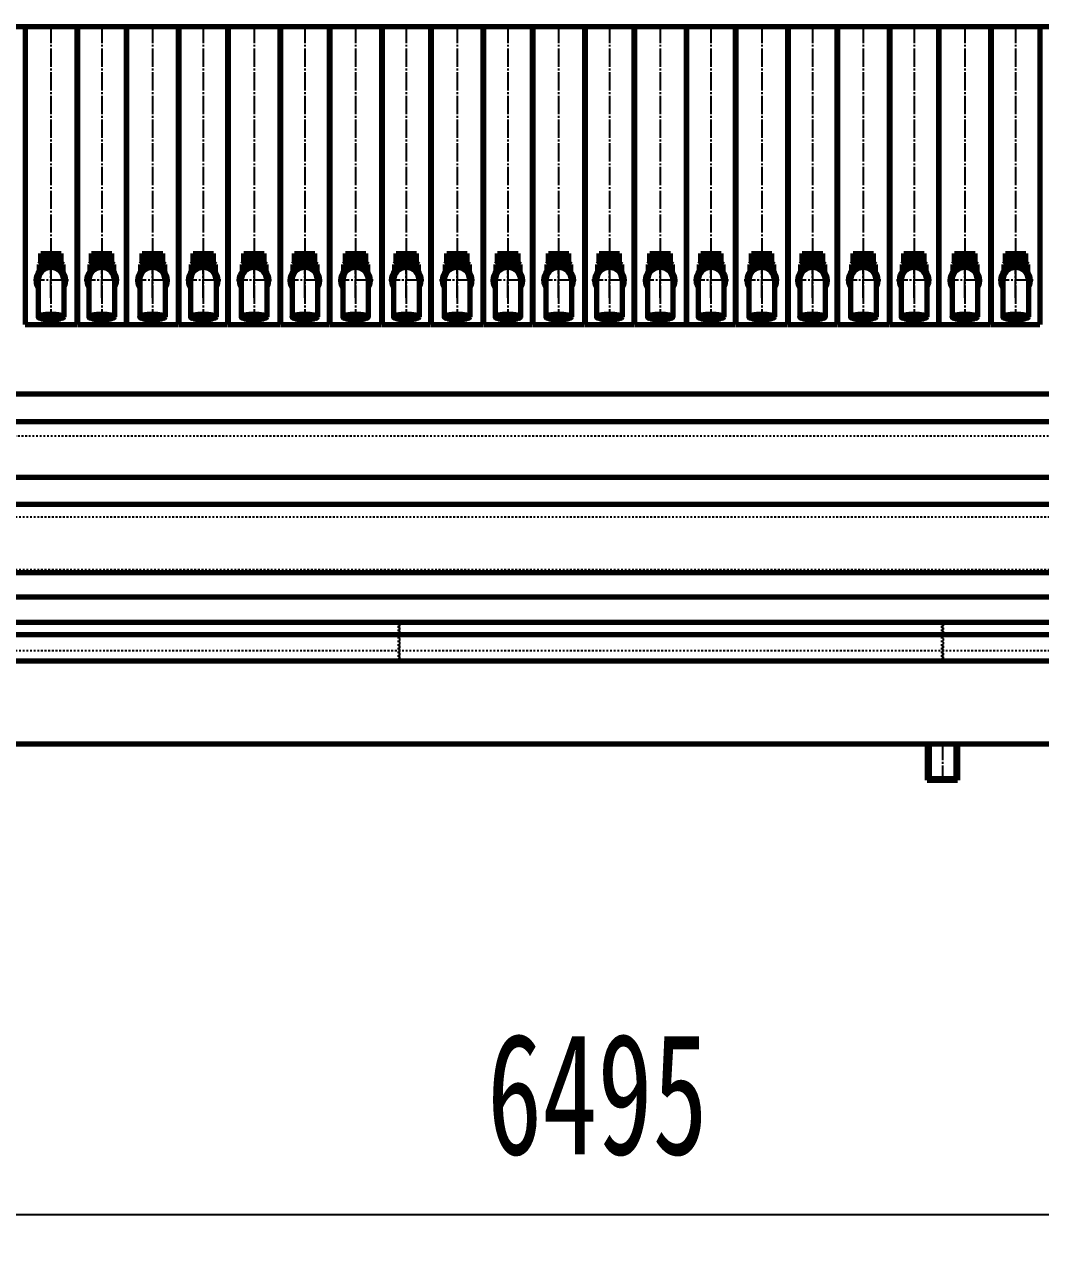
# Model space of a CAD drawing. Header units: millimetres. Extents: x -11880 to 11880, y -8400 to 8400.
# Drawn here: x -5077 to -3407, y 2986 to 5024 of the extents above; entities that cross this region are included whole.
import ezdxf

# ---------------------------------------------------------------- set-up
doc = ezdxf.new("R2010")
doc.units = ezdxf.units.MM
doc.linetypes.add('EB_DASH', pattern=[6, 3, -3])
doc.linetypes.add('EB_DASHDOT', pattern=[39, 30, -3, 3, -3])
for name, color, linetype, lineweight in [('CAXA0', 7, 'Continuous', 70), ('CAXA1', 1, 'EB_DASHDOT', 25), ('CAXA2', 6, 'EB_DASH', 25), ('CAXA4', 3, 'Continuous', 25)]:
    doc.layers.add(name, color=color, linetype=linetype, lineweight=lineweight)
doc.styles.add('标准', font='', dxfattribs={"width": 0.667})
doc.styles.get('标准').set_extended_font_data('SimSun')
doc.dimstyles.new('标准', dxfattribs={"dimscale": 40, "dimtxt": 5, "dimasz": 3, "dimexe": 2, "dimexo": 0, "dimtad": 1, "dimdec": 1, "dimzin": 12, "dimdsep": 46, "dimtxsty": '标准', "dimcen": 0, "dimdle": 4, "dimaunit": 1, "dimazin": 2, "dimtfac": 1, "dimtdec": 3, "dimtmove": 0, "dimatfit": 3, "dimfxl": 0, "dimtolj": 1, "dimtzin": 0, "dimarcsym": 0})

# ---------------------------------------------------------------- blocks, each defined once
blk = doc.blocks.new('CAXBLOCK117', base_point=(-5033.8, 4603.6))
at = {"layer": 'CAXA0', "linetype": 'Continuous', "lineweight": 70}
for p, q in [((-5050.6, 4647.8), (-5017, 4647.8)), ((-5050.6, 4632.2), (-5050.6, 4647.8)), ((-5044.3, 4647.8), (-5044.3, 4639.2)), ((-5023.3, 4647.8), (-5023.3, 4639.2)), ((-5017, 4632.2), (-5017, 4647.8)), ((-5050.6, 4632.2), (-5053.4, 4629.4)), ((-5053.4, 4629.4), (-5053.4, 4618.3)), ((-5014.2, 4629.4), (-5053.4, 4629.4)), ((-5050.6, 4639.2), (-5017, 4639.2)), ((-5050.6, 4632.2), (-5017, 4632.2)), ((-5017, 4632.2), (-5014.2, 4629.4)), ((-5014.2, 4629.4), (-5014.2, 4618.3)), ((-5054.8, 4603.6), (-5054.8, 4543.3)), ((-5012.8, 4603.6), (-5012.8, 4543.3))]:
    blk.add_line(p, q, dxfattribs=at)
for radius, start, end in [(24.5, 328.9973, 211.0027), (21, 0, 180)]:
    blk.add_arc((-5033.8, 4603.6), radius, start, end, dxfattribs=at)
for major_axis in [(21, 0), (15.4, 0)]:
    blk.add_ellipse((-5033.8, 4543.3), major_axis=major_axis, ratio=0.233333, dxfattribs=at)
at = {"layer": 'CAXA1', "linetype": 'EB_DASHDOT', "lineweight": 25}
for p, q in [((-5033.8, 4574.9), (-5033.8, 4632.3)), ((-5005.1, 4603.6), (-5062.5, 4603.6))]:
    blk.add_line(p, q, dxfattribs=at)
blk = doc.blocks.new('CAXBLOCK119', base_point=(-4950.3, 4603.6))
at = {"layer": 'CAXA0', "linetype": 'Continuous', "lineweight": 70}
for p, q in [((-4967.1, 4647.8), (-4933.5, 4647.8)), ((-4967.1, 4632.2), (-4967.1, 4647.8)), ((-4960.8, 4647.8), (-4960.8, 4639.2)), ((-4939.8, 4647.8), (-4939.8, 4639.2)), ((-4933.5, 4632.2), (-4933.5, 4647.8)), ((-4967.1, 4632.2), (-4969.9, 4629.4)), ((-4969.9, 4629.4), (-4969.9, 4618.3)), ((-4930.7, 4629.4), (-4969.9, 4629.4)), ((-4967.1, 4639.2), (-4933.5, 4639.2)), ((-4967.1, 4632.2), (-4933.5, 4632.2)), ((-4933.5, 4632.2), (-4930.7, 4629.4)), ((-4930.7, 4629.4), (-4930.7, 4618.3)), ((-4971.3, 4603.6), (-4971.3, 4543.3)), ((-4929.3, 4603.6), (-4929.3, 4543.3))]:
    blk.add_line(p, q, dxfattribs=at)
for radius, start, end in [(24.5, 328.9973, 211.0027), (21, 0, 180)]:
    blk.add_arc((-4950.3, 4603.6), radius, start, end, dxfattribs=at)
for major_axis in [(21, 0), (15.4, 0)]:
    blk.add_ellipse((-4950.3, 4543.3), major_axis=major_axis, ratio=0.233333, dxfattribs=at)
at = {"layer": 'CAXA1', "linetype": 'EB_DASHDOT', "lineweight": 25}
for p, q in [((-4950.3, 4574.9), (-4950.3, 4632.3)), ((-4921.6, 4603.6), (-4979, 4603.6))]:
    blk.add_line(p, q, dxfattribs=at)
blk = doc.blocks.new('CAXBLOCK121', base_point=(-4866.8, 4603.6))
at = {"layer": 'CAXA0', "linetype": 'Continuous', "lineweight": 70}
for p, q in [((-4883.6, 4647.8), (-4850, 4647.8)), ((-4883.6, 4632.2), (-4883.6, 4647.8)), ((-4877.3, 4647.8), (-4877.3, 4639.2)), ((-4856.3, 4647.8), (-4856.3, 4639.2)), ((-4850, 4632.2), (-4850, 4647.8)), ((-4883.6, 4632.2), (-4886.4, 4629.4)), ((-4886.4, 4629.4), (-4886.4, 4618.3)), ((-4847.2, 4629.4), (-4886.4, 4629.4)), ((-4883.6, 4639.2), (-4850, 4639.2)), ((-4883.6, 4632.2), (-4850, 4632.2)), ((-4850, 4632.2), (-4847.2, 4629.4)), ((-4847.2, 4629.4), (-4847.2, 4618.3)), ((-4887.8, 4603.6), (-4887.8, 4543.3)), ((-4845.8, 4603.6), (-4845.8, 4543.3))]:
    blk.add_line(p, q, dxfattribs=at)
for radius, start, end in [(24.5, 328.9973, 211.0027), (21, 0, 180)]:
    blk.add_arc((-4866.8, 4603.6), radius, start, end, dxfattribs=at)
for major_axis in [(21, 0), (15.4, 0)]:
    blk.add_ellipse((-4866.8, 4543.3), major_axis=major_axis, ratio=0.233333, dxfattribs=at)
at = {"layer": 'CAXA1', "linetype": 'EB_DASHDOT', "lineweight": 25}
for p, q in [((-4866.8, 4574.9), (-4866.8, 4632.3)), ((-4838.1, 4603.6), (-4895.5, 4603.6))]:
    blk.add_line(p, q, dxfattribs=at)
blk = doc.blocks.new('CAXBLOCK123', base_point=(-4783.3, 4603.6))
at = {"layer": 'CAXA0', "linetype": 'Continuous', "lineweight": 70}
for p, q in [((-4800.1, 4647.8), (-4766.5, 4647.8)), ((-4800.1, 4632.2), (-4800.1, 4647.8)), ((-4793.8, 4647.8), (-4793.8, 4639.2)), ((-4772.8, 4647.8), (-4772.8, 4639.2)), ((-4766.5, 4632.2), (-4766.5, 4647.8)), ((-4800.1, 4632.2), (-4802.9, 4629.4)), ((-4802.9, 4629.4), (-4802.9, 4618.3)), ((-4763.7, 4629.4), (-4802.9, 4629.4)), ((-4800.1, 4639.2), (-4766.5, 4639.2)), ((-4800.1, 4632.2), (-4766.5, 4632.2)), ((-4766.5, 4632.2), (-4763.7, 4629.4)), ((-4763.7, 4629.4), (-4763.7, 4618.3)), ((-4804.3, 4603.6), (-4804.3, 4543.3)), ((-4762.3, 4603.6), (-4762.3, 4543.3))]:
    blk.add_line(p, q, dxfattribs=at)
for radius, start, end in [(24.5, 328.9973, 211.0027), (21, 0, 180)]:
    blk.add_arc((-4783.3, 4603.6), radius, start, end, dxfattribs=at)
for major_axis in [(21, 0), (15.4, 0)]:
    blk.add_ellipse((-4783.3, 4543.3), major_axis=major_axis, ratio=0.233333, dxfattribs=at)
at = {"layer": 'CAXA1', "linetype": 'EB_DASHDOT', "lineweight": 25}
for p, q in [((-4783.3, 4574.9), (-4783.3, 4632.3)), ((-4754.6, 4603.6), (-4812, 4603.6))]:
    blk.add_line(p, q, dxfattribs=at)
blk = doc.blocks.new('CAXBLOCK125', base_point=(-4699.8, 4603.6))
at = {"layer": 'CAXA0', "linetype": 'Continuous', "lineweight": 70}
for p, q in [((-4716.6, 4647.8), (-4683, 4647.8)), ((-4716.6, 4632.2), (-4716.6, 4647.8)), ((-4710.3, 4647.8), (-4710.3, 4639.2)), ((-4689.3, 4647.8), (-4689.3, 4639.2)), ((-4683, 4632.2), (-4683, 4647.8)), ((-4716.6, 4632.2), (-4719.4, 4629.4)), ((-4719.4, 4629.4), (-4719.4, 4618.3)), ((-4680.2, 4629.4), (-4719.4, 4629.4)), ((-4716.6, 4639.2), (-4683, 4639.2)), ((-4716.6, 4632.2), (-4683, 4632.2)), ((-4683, 4632.2), (-4680.2, 4629.4)), ((-4680.2, 4629.4), (-4680.2, 4618.3)), ((-4720.8, 4603.6), (-4720.8, 4543.3)), ((-4678.8, 4603.6), (-4678.8, 4543.3))]:
    blk.add_line(p, q, dxfattribs=at)
for radius, start, end in [(24.5, 328.9973, 211.0027), (21, 0, 180)]:
    blk.add_arc((-4699.8, 4603.6), radius, start, end, dxfattribs=at)
for major_axis in [(21, 0), (15.4, 0)]:
    blk.add_ellipse((-4699.8, 4543.3), major_axis=major_axis, ratio=0.233333, dxfattribs=at)
at = {"layer": 'CAXA1', "linetype": 'EB_DASHDOT', "lineweight": 25}
for p, q in [((-4699.8, 4574.9), (-4699.8, 4632.3)), ((-4671.1, 4603.6), (-4728.5, 4603.6))]:
    blk.add_line(p, q, dxfattribs=at)
blk = doc.blocks.new('CAXBLOCK127', base_point=(-4616.3, 4603.6))
at = {"layer": 'CAXA0', "linetype": 'Continuous', "lineweight": 70}
for p, q in [((-4633.1, 4647.8), (-4599.5, 4647.8)), ((-4633.1, 4632.2), (-4633.1, 4647.8)), ((-4626.8, 4647.8), (-4626.8, 4639.2)), ((-4605.8, 4647.8), (-4605.8, 4639.2)), ((-4599.5, 4632.2), (-4599.5, 4647.8)), ((-4633.1, 4632.2), (-4635.9, 4629.4)), ((-4635.9, 4629.4), (-4635.9, 4618.3)), ((-4596.7, 4629.4), (-4635.9, 4629.4)), ((-4633.1, 4639.2), (-4599.5, 4639.2)), ((-4633.1, 4632.2), (-4599.5, 4632.2)), ((-4599.5, 4632.2), (-4596.7, 4629.4)), ((-4596.7, 4629.4), (-4596.7, 4618.3)), ((-4637.3, 4603.6), (-4637.3, 4543.3)), ((-4595.3, 4603.6), (-4595.3, 4543.3))]:
    blk.add_line(p, q, dxfattribs=at)
for radius, start, end in [(24.5, 328.9973, 211.0027), (21, 0, 180)]:
    blk.add_arc((-4616.3, 4603.6), radius, start, end, dxfattribs=at)
for major_axis in [(21, 0), (15.4, 0)]:
    blk.add_ellipse((-4616.3, 4543.3), major_axis=major_axis, ratio=0.233333, dxfattribs=at)
at = {"layer": 'CAXA1', "linetype": 'EB_DASHDOT', "lineweight": 25}
for p, q in [((-4616.3, 4574.9), (-4616.3, 4632.3)), ((-4587.6, 4603.6), (-4645, 4603.6))]:
    blk.add_line(p, q, dxfattribs=at)
blk = doc.blocks.new('CAXBLOCK129', base_point=(-4532.8, 4603.6))
at = {"layer": 'CAXA0', "linetype": 'Continuous', "lineweight": 70}
for p, q in [((-4549.6, 4647.8), (-4516, 4647.8)), ((-4549.6, 4632.2), (-4549.6, 4647.8)), ((-4543.3, 4647.8), (-4543.3, 4639.2)), ((-4522.3, 4647.8), (-4522.3, 4639.2)), ((-4516, 4632.2), (-4516, 4647.8)), ((-4549.6, 4632.2), (-4552.4, 4629.4)), ((-4552.4, 4629.4), (-4552.4, 4618.3)), ((-4513.2, 4629.4), (-4552.4, 4629.4)), ((-4549.6, 4639.2), (-4516, 4639.2)), ((-4549.6, 4632.2), (-4516, 4632.2)), ((-4516, 4632.2), (-4513.2, 4629.4)), ((-4513.2, 4629.4), (-4513.2, 4618.3)), ((-4553.8, 4603.6), (-4553.8, 4543.3)), ((-4511.8, 4603.6), (-4511.8, 4543.3))]:
    blk.add_line(p, q, dxfattribs=at)
for radius, start, end in [(24.5, 328.9973, 211.0027), (21, 0, 180)]:
    blk.add_arc((-4532.8, 4603.6), radius, start, end, dxfattribs=at)
for major_axis in [(21, 0), (15.4, 0)]:
    blk.add_ellipse((-4532.8, 4543.3), major_axis=major_axis, ratio=0.233333, dxfattribs=at)
at = {"layer": 'CAXA1', "linetype": 'EB_DASHDOT', "lineweight": 25}
for p, q in [((-4532.8, 4574.9), (-4532.8, 4632.3)), ((-4504.1, 4603.6), (-4561.5, 4603.6))]:
    blk.add_line(p, q, dxfattribs=at)
blk = doc.blocks.new('CAXBLOCK131', base_point=(-4449.3, 4603.6))
at = {"layer": 'CAXA0', "linetype": 'Continuous', "lineweight": 70}
for p, q in [((-4466.1, 4647.8), (-4432.5, 4647.8)), ((-4466.1, 4632.2), (-4466.1, 4647.8)), ((-4459.8, 4647.8), (-4459.8, 4639.2)), ((-4438.8, 4647.8), (-4438.8, 4639.2)), ((-4432.5, 4632.2), (-4432.5, 4647.8)), ((-4466.1, 4632.2), (-4468.9, 4629.4)), ((-4468.9, 4629.4), (-4468.9, 4618.3)), ((-4429.7, 4629.4), (-4468.9, 4629.4)), ((-4466.1, 4639.2), (-4432.5, 4639.2)), ((-4466.1, 4632.2), (-4432.5, 4632.2)), ((-4432.5, 4632.2), (-4429.7, 4629.4)), ((-4429.7, 4629.4), (-4429.7, 4618.3)), ((-4470.3, 4603.6), (-4470.3, 4543.3)), ((-4428.3, 4603.6), (-4428.3, 4543.3))]:
    blk.add_line(p, q, dxfattribs=at)
for radius, start, end in [(24.5, 328.9973, 211.0027), (21, 0, 180)]:
    blk.add_arc((-4449.3, 4603.6), radius, start, end, dxfattribs=at)
for major_axis in [(21, 0), (15.4, 0)]:
    blk.add_ellipse((-4449.3, 4543.3), major_axis=major_axis, ratio=0.233333, dxfattribs=at)
at = {"layer": 'CAXA1', "linetype": 'EB_DASHDOT', "lineweight": 25}
for p, q in [((-4449.3, 4574.9), (-4449.3, 4632.3)), ((-4420.6, 4603.6), (-4478, 4603.6))]:
    blk.add_line(p, q, dxfattribs=at)
blk = doc.blocks.new('CAXBLOCK133', base_point=(-4365.8, 4603.6))
at = {"layer": 'CAXA0', "linetype": 'Continuous', "lineweight": 70}
for p, q in [((-4382.6, 4647.8), (-4349, 4647.8)), ((-4382.6, 4632.2), (-4382.6, 4647.8)), ((-4376.3, 4647.8), (-4376.3, 4639.2)), ((-4355.3, 4647.8), (-4355.3, 4639.2)), ((-4349, 4632.2), (-4349, 4647.8)), ((-4382.6, 4632.2), (-4385.4, 4629.4)), ((-4385.4, 4629.4), (-4385.4, 4618.3)), ((-4346.2, 4629.4), (-4385.4, 4629.4)), ((-4382.6, 4639.2), (-4349, 4639.2)), ((-4382.6, 4632.2), (-4349, 4632.2)), ((-4349, 4632.2), (-4346.2, 4629.4)), ((-4346.2, 4629.4), (-4346.2, 4618.3)), ((-4386.8, 4603.6), (-4386.8, 4543.3)), ((-4344.8, 4603.6), (-4344.8, 4543.3))]:
    blk.add_line(p, q, dxfattribs=at)
for radius, start, end in [(24.5, 328.9973, 211.0027), (21, 0, 180)]:
    blk.add_arc((-4365.8, 4603.6), radius, start, end, dxfattribs=at)
for major_axis in [(21, 0), (15.4, 0)]:
    blk.add_ellipse((-4365.8, 4543.3), major_axis=major_axis, ratio=0.233333, dxfattribs=at)
at = {"layer": 'CAXA1', "linetype": 'EB_DASHDOT', "lineweight": 25}
for p, q in [((-4365.8, 4574.9), (-4365.8, 4632.3)), ((-4337.1, 4603.6), (-4394.5, 4603.6))]:
    blk.add_line(p, q, dxfattribs=at)
blk = doc.blocks.new('CAXBLOCK135', base_point=(-4282.3, 4603.6))
at = {"layer": 'CAXA0', "linetype": 'Continuous', "lineweight": 70}
for p, q in [((-4299.1, 4647.8), (-4265.5, 4647.8)), ((-4299.1, 4632.2), (-4299.1, 4647.8)), ((-4292.8, 4647.8), (-4292.8, 4639.2)), ((-4271.8, 4647.8), (-4271.8, 4639.2)), ((-4265.5, 4632.2), (-4265.5, 4647.8)), ((-4299.1, 4632.2), (-4301.9, 4629.4)), ((-4301.9, 4629.4), (-4301.9, 4618.3)), ((-4262.7, 4629.4), (-4301.9, 4629.4)), ((-4299.1, 4639.2), (-4265.5, 4639.2)), ((-4299.1, 4632.2), (-4265.5, 4632.2)), ((-4265.5, 4632.2), (-4262.7, 4629.4)), ((-4262.7, 4629.4), (-4262.7, 4618.3)), ((-4303.3, 4603.6), (-4303.3, 4543.3)), ((-4261.3, 4603.6), (-4261.3, 4543.3))]:
    blk.add_line(p, q, dxfattribs=at)
for radius, start, end in [(24.5, 328.9973, 211.0027), (21, 0, 180)]:
    blk.add_arc((-4282.3, 4603.6), radius, start, end, dxfattribs=at)
for major_axis in [(21, 0), (15.4, 0)]:
    blk.add_ellipse((-4282.3, 4543.3), major_axis=major_axis, ratio=0.233333, dxfattribs=at)
at = {"layer": 'CAXA1', "linetype": 'EB_DASHDOT', "lineweight": 25}
for p, q in [((-4282.3, 4574.9), (-4282.3, 4632.3)), ((-4253.6, 4603.6), (-4311, 4603.6))]:
    blk.add_line(p, q, dxfattribs=at)
blk = doc.blocks.new('CAXBLOCK137', base_point=(-4198.8, 4603.6))
at = {"layer": 'CAXA0', "linetype": 'Continuous', "lineweight": 70}
for p, q in [((-4215.6, 4647.8), (-4182, 4647.8)), ((-4215.6, 4632.2), (-4215.6, 4647.8)), ((-4209.3, 4647.8), (-4209.3, 4639.2)), ((-4188.3, 4647.8), (-4188.3, 4639.2)), ((-4182, 4632.2), (-4182, 4647.8)), ((-4215.6, 4632.2), (-4218.4, 4629.4)), ((-4218.4, 4629.4), (-4218.4, 4618.3)), ((-4179.2, 4629.4), (-4218.4, 4629.4)), ((-4215.6, 4639.2), (-4182, 4639.2)), ((-4215.6, 4632.2), (-4182, 4632.2)), ((-4182, 4632.2), (-4179.2, 4629.4)), ((-4179.2, 4629.4), (-4179.2, 4618.3)), ((-4219.8, 4603.6), (-4219.8, 4543.3)), ((-4177.8, 4603.6), (-4177.8, 4543.3))]:
    blk.add_line(p, q, dxfattribs=at)
for radius, start, end in [(24.5, 328.9973, 211.0027), (21, 0, 180)]:
    blk.add_arc((-4198.8, 4603.6), radius, start, end, dxfattribs=at)
for major_axis in [(21, 0), (15.4, 0)]:
    blk.add_ellipse((-4198.8, 4543.3), major_axis=major_axis, ratio=0.233333, dxfattribs=at)
at = {"layer": 'CAXA1', "linetype": 'EB_DASHDOT', "lineweight": 25}
for p, q in [((-4198.8, 4574.9), (-4198.8, 4632.3)), ((-4170.1, 4603.6), (-4227.5, 4603.6))]:
    blk.add_line(p, q, dxfattribs=at)
blk = doc.blocks.new('CAXBLOCK139', base_point=(-4115.3, 4603.6))
at = {"layer": 'CAXA0', "linetype": 'Continuous', "lineweight": 70}
for p, q in [((-4132.1, 4647.8), (-4098.5, 4647.8)), ((-4132.1, 4632.2), (-4132.1, 4647.8)), ((-4125.8, 4647.8), (-4125.8, 4639.2)), ((-4104.8, 4647.8), (-4104.8, 4639.2)), ((-4098.5, 4632.2), (-4098.5, 4647.8)), ((-4132.1, 4632.2), (-4134.9, 4629.4)), ((-4134.9, 4629.4), (-4134.9, 4618.3)), ((-4095.7, 4629.4), (-4134.9, 4629.4)), ((-4132.1, 4639.2), (-4098.5, 4639.2)), ((-4132.1, 4632.2), (-4098.5, 4632.2)), ((-4098.5, 4632.2), (-4095.7, 4629.4)), ((-4095.7, 4629.4), (-4095.7, 4618.3)), ((-4136.3, 4603.6), (-4136.3, 4543.3)), ((-4094.3, 4603.6), (-4094.3, 4543.3))]:
    blk.add_line(p, q, dxfattribs=at)
for radius, start, end in [(24.5, 328.9973, 211.0027), (21, 0, 180)]:
    blk.add_arc((-4115.3, 4603.6), radius, start, end, dxfattribs=at)
for major_axis in [(21, 0), (15.4, 0)]:
    blk.add_ellipse((-4115.3, 4543.3), major_axis=major_axis, ratio=0.233333, dxfattribs=at)
at = {"layer": 'CAXA1', "linetype": 'EB_DASHDOT', "lineweight": 25}
for p, q in [((-4115.3, 4574.9), (-4115.3, 4632.3)), ((-4086.6, 4603.6), (-4144, 4603.6))]:
    blk.add_line(p, q, dxfattribs=at)
blk = doc.blocks.new('CAXBLOCK141', base_point=(-4031.8, 4603.6))
at = {"layer": 'CAXA0', "linetype": 'Continuous', "lineweight": 70}
for p, q in [((-4048.6, 4647.8), (-4015, 4647.8)), ((-4048.6, 4632.2), (-4048.6, 4647.8)), ((-4042.3, 4647.8), (-4042.3, 4639.2)), ((-4021.3, 4647.8), (-4021.3, 4639.2)), ((-4015, 4632.2), (-4015, 4647.8)), ((-4048.6, 4632.2), (-4051.4, 4629.4)), ((-4051.4, 4629.4), (-4051.4, 4618.3)), ((-4012.2, 4629.4), (-4051.4, 4629.4)), ((-4048.6, 4639.2), (-4015, 4639.2)), ((-4048.6, 4632.2), (-4015, 4632.2)), ((-4015, 4632.2), (-4012.2, 4629.4)), ((-4012.2, 4629.4), (-4012.2, 4618.3)), ((-4052.8, 4603.6), (-4052.8, 4543.3)), ((-4010.8, 4603.6), (-4010.8, 4543.3))]:
    blk.add_line(p, q, dxfattribs=at)
for radius, start, end in [(24.5, 328.9973, 211.0027), (21, 0, 180)]:
    blk.add_arc((-4031.8, 4603.6), radius, start, end, dxfattribs=at)
for major_axis in [(21, 0), (15.4, 0)]:
    blk.add_ellipse((-4031.8, 4543.3), major_axis=major_axis, ratio=0.233333, dxfattribs=at)
at = {"layer": 'CAXA1', "linetype": 'EB_DASHDOT', "lineweight": 25}
for p, q in [((-4031.8, 4574.9), (-4031.8, 4632.3)), ((-4003.1, 4603.6), (-4060.5, 4603.6))]:
    blk.add_line(p, q, dxfattribs=at)
blk = doc.blocks.new('CAXBLOCK143', base_point=(-3948.3, 4603.6))
at = {"layer": 'CAXA0', "linetype": 'Continuous', "lineweight": 70}
for p, q in [((-3965.1, 4647.8), (-3931.5, 4647.8)), ((-3965.1, 4632.2), (-3965.1, 4647.8)), ((-3958.8, 4647.8), (-3958.8, 4639.2)), ((-3937.8, 4647.8), (-3937.8, 4639.2)), ((-3931.5, 4632.2), (-3931.5, 4647.8)), ((-3965.1, 4632.2), (-3967.9, 4629.4)), ((-3967.9, 4629.4), (-3967.9, 4618.3)), ((-3928.7, 4629.4), (-3967.9, 4629.4)), ((-3965.1, 4639.2), (-3931.5, 4639.2)), ((-3965.1, 4632.2), (-3931.5, 4632.2)), ((-3931.5, 4632.2), (-3928.7, 4629.4)), ((-3928.7, 4629.4), (-3928.7, 4618.3)), ((-3969.3, 4603.6), (-3969.3, 4543.3)), ((-3927.3, 4603.6), (-3927.3, 4543.3))]:
    blk.add_line(p, q, dxfattribs=at)
for radius, start, end in [(24.5, 328.9973, 211.0027), (21, 0, 180)]:
    blk.add_arc((-3948.3, 4603.6), radius, start, end, dxfattribs=at)
for major_axis in [(21, 0), (15.4, 0)]:
    blk.add_ellipse((-3948.3, 4543.3), major_axis=major_axis, ratio=0.233333, dxfattribs=at)
at = {"layer": 'CAXA1', "linetype": 'EB_DASHDOT', "lineweight": 25}
for p, q in [((-3948.3, 4574.9), (-3948.3, 4632.3)), ((-3919.6, 4603.6), (-3977, 4603.6))]:
    blk.add_line(p, q, dxfattribs=at)
blk = doc.blocks.new('CAXBLOCK145', base_point=(-3864.8, 4603.6))
at = {"layer": 'CAXA0', "linetype": 'Continuous', "lineweight": 70}
for p, q in [((-3881.6, 4647.8), (-3848, 4647.8)), ((-3881.6, 4632.2), (-3881.6, 4647.8)), ((-3875.3, 4647.8), (-3875.3, 4639.2)), ((-3854.3, 4647.8), (-3854.3, 4639.2)), ((-3848, 4632.2), (-3848, 4647.8)), ((-3881.6, 4632.2), (-3884.4, 4629.4)), ((-3884.4, 4629.4), (-3884.4, 4618.3)), ((-3845.2, 4629.4), (-3884.4, 4629.4)), ((-3881.6, 4639.2), (-3848, 4639.2)), ((-3881.6, 4632.2), (-3848, 4632.2)), ((-3848, 4632.2), (-3845.2, 4629.4)), ((-3845.2, 4629.4), (-3845.2, 4618.3)), ((-3885.8, 4603.6), (-3885.8, 4543.3)), ((-3843.8, 4603.6), (-3843.8, 4543.3))]:
    blk.add_line(p, q, dxfattribs=at)
for radius, start, end in [(24.5, 328.9973, 211.0027), (21, 0, 180)]:
    blk.add_arc((-3864.8, 4603.6), radius, start, end, dxfattribs=at)
for major_axis in [(21, 0), (15.4, 0)]:
    blk.add_ellipse((-3864.8, 4543.3), major_axis=major_axis, ratio=0.233333, dxfattribs=at)
at = {"layer": 'CAXA1', "linetype": 'EB_DASHDOT', "lineweight": 25}
for p, q in [((-3864.8, 4574.9), (-3864.8, 4632.3)), ((-3836.1, 4603.6), (-3893.5, 4603.6))]:
    blk.add_line(p, q, dxfattribs=at)
blk = doc.blocks.new('CAXBLOCK147', base_point=(-3781.3, 4603.6))
at = {"layer": 'CAXA0', "linetype": 'Continuous', "lineweight": 70}
for p, q in [((-3798.1, 4647.8), (-3764.5, 4647.8)), ((-3798.1, 4632.2), (-3798.1, 4647.8)), ((-3791.8, 4647.8), (-3791.8, 4639.2)), ((-3770.8, 4647.8), (-3770.8, 4639.2)), ((-3764.5, 4632.2), (-3764.5, 4647.8)), ((-3798.1, 4632.2), (-3800.9, 4629.4)), ((-3800.9, 4629.4), (-3800.9, 4618.3)), ((-3761.7, 4629.4), (-3800.9, 4629.4)), ((-3798.1, 4639.2), (-3764.5, 4639.2)), ((-3798.1, 4632.2), (-3764.5, 4632.2)), ((-3764.5, 4632.2), (-3761.7, 4629.4)), ((-3761.7, 4629.4), (-3761.7, 4618.3)), ((-3802.3, 4603.6), (-3802.3, 4543.3)), ((-3760.3, 4603.6), (-3760.3, 4543.3))]:
    blk.add_line(p, q, dxfattribs=at)
for radius, start, end in [(24.5, 328.9973, 211.0027), (21, 0, 180)]:
    blk.add_arc((-3781.3, 4603.6), radius, start, end, dxfattribs=at)
for major_axis in [(21, 0), (15.4, 0)]:
    blk.add_ellipse((-3781.3, 4543.3), major_axis=major_axis, ratio=0.233333, dxfattribs=at)
at = {"layer": 'CAXA1', "linetype": 'EB_DASHDOT', "lineweight": 25}
for p, q in [((-3781.3, 4574.9), (-3781.3, 4632.3)), ((-3752.6, 4603.6), (-3810, 4603.6))]:
    blk.add_line(p, q, dxfattribs=at)
blk = doc.blocks.new('CAXBLOCK149', base_point=(-3697.8, 4603.6))
at = {"layer": 'CAXA0', "linetype": 'Continuous', "lineweight": 70}
for p, q in [((-3714.6, 4647.8), (-3681, 4647.8)), ((-3714.6, 4632.2), (-3714.6, 4647.8)), ((-3708.3, 4647.8), (-3708.3, 4639.2)), ((-3687.3, 4647.8), (-3687.3, 4639.2)), ((-3681, 4632.2), (-3681, 4647.8)), ((-3714.6, 4632.2), (-3717.4, 4629.4)), ((-3717.4, 4629.4), (-3717.4, 4618.3)), ((-3678.2, 4629.4), (-3717.4, 4629.4)), ((-3714.6, 4639.2), (-3681, 4639.2)), ((-3714.6, 4632.2), (-3681, 4632.2)), ((-3681, 4632.2), (-3678.2, 4629.4)), ((-3678.2, 4629.4), (-3678.2, 4618.3)), ((-3718.8, 4603.6), (-3718.8, 4543.3)), ((-3676.8, 4603.6), (-3676.8, 4543.3))]:
    blk.add_line(p, q, dxfattribs=at)
for radius, start, end in [(24.5, 328.9973, 211.0027), (21, 0, 180)]:
    blk.add_arc((-3697.8, 4603.6), radius, start, end, dxfattribs=at)
for major_axis in [(21, 0), (15.4, 0)]:
    blk.add_ellipse((-3697.8, 4543.3), major_axis=major_axis, ratio=0.233333, dxfattribs=at)
at = {"layer": 'CAXA1', "linetype": 'EB_DASHDOT', "lineweight": 25}
for p, q in [((-3697.8, 4574.9), (-3697.8, 4632.3)), ((-3669.1, 4603.6), (-3726.5, 4603.6))]:
    blk.add_line(p, q, dxfattribs=at)
blk = doc.blocks.new('CAXBLOCK151', base_point=(-3614.3, 4603.6))
at = {"layer": 'CAXA0', "linetype": 'Continuous', "lineweight": 70}
for p, q in [((-3631.1, 4647.8), (-3597.5, 4647.8)), ((-3631.1, 4632.2), (-3631.1, 4647.8)), ((-3624.8, 4647.8), (-3624.8, 4639.2)), ((-3603.8, 4647.8), (-3603.8, 4639.2)), ((-3597.5, 4632.2), (-3597.5, 4647.8)), ((-3631.1, 4632.2), (-3633.9, 4629.4)), ((-3633.9, 4629.4), (-3633.9, 4618.3)), ((-3594.7, 4629.4), (-3633.9, 4629.4)), ((-3631.1, 4639.2), (-3597.5, 4639.2)), ((-3631.1, 4632.2), (-3597.5, 4632.2)), ((-3597.5, 4632.2), (-3594.7, 4629.4)), ((-3594.7, 4629.4), (-3594.7, 4618.3)), ((-3635.3, 4603.6), (-3635.3, 4543.3)), ((-3593.3, 4603.6), (-3593.3, 4543.3))]:
    blk.add_line(p, q, dxfattribs=at)
for radius, start, end in [(24.5, 328.9973, 211.0027), (21, 0, 180)]:
    blk.add_arc((-3614.3, 4603.6), radius, start, end, dxfattribs=at)
for major_axis in [(21, 0), (15.4, 0)]:
    blk.add_ellipse((-3614.3, 4543.3), major_axis=major_axis, ratio=0.233333, dxfattribs=at)
at = {"layer": 'CAXA1', "linetype": 'EB_DASHDOT', "lineweight": 25}
for p, q in [((-3614.3, 4574.9), (-3614.3, 4632.3)), ((-3585.6, 4603.6), (-3643, 4603.6))]:
    blk.add_line(p, q, dxfattribs=at)
blk = doc.blocks.new('CAXBLOCK153', base_point=(-3530.8, 4603.6))
at = {"layer": 'CAXA0', "linetype": 'Continuous', "lineweight": 70}
for p, q in [((-3547.6, 4647.8), (-3514, 4647.8)), ((-3547.6, 4632.2), (-3547.6, 4647.8)), ((-3541.3, 4647.8), (-3541.3, 4639.2)), ((-3520.3, 4647.8), (-3520.3, 4639.2)), ((-3514, 4632.2), (-3514, 4647.8)), ((-3547.6, 4632.2), (-3550.4, 4629.4)), ((-3550.4, 4629.4), (-3550.4, 4618.3)), ((-3511.2, 4629.4), (-3550.4, 4629.4)), ((-3547.6, 4639.2), (-3514, 4639.2)), ((-3547.6, 4632.2), (-3514, 4632.2)), ((-3514, 4632.2), (-3511.2, 4629.4)), ((-3511.2, 4629.4), (-3511.2, 4618.3)), ((-3551.8, 4603.6), (-3551.8, 4543.3)), ((-3509.8, 4603.6), (-3509.8, 4543.3))]:
    blk.add_line(p, q, dxfattribs=at)
for radius, start, end in [(24.5, 328.9973, 211.0027), (21, 0, 180)]:
    blk.add_arc((-3530.8, 4603.6), radius, start, end, dxfattribs=at)
for major_axis in [(21, 0), (15.4, 0)]:
    blk.add_ellipse((-3530.8, 4543.3), major_axis=major_axis, ratio=0.233333, dxfattribs=at)
at = {"layer": 'CAXA1', "linetype": 'EB_DASHDOT', "lineweight": 25}
for p, q in [((-3530.8, 4574.9), (-3530.8, 4632.3)), ((-3502.1, 4603.6), (-3559.5, 4603.6))]:
    blk.add_line(p, q, dxfattribs=at)
blk = doc.blocks.new('CAXBLOCK155', base_point=(-3447.3, 4603.6))
at = {"layer": 'CAXA0', "linetype": 'Continuous', "lineweight": 70}
for p, q in [((-3464.1, 4647.8), (-3430.5, 4647.8)), ((-3464.1, 4632.2), (-3464.1, 4647.8)), ((-3457.8, 4647.8), (-3457.8, 4639.2)), ((-3436.8, 4647.8), (-3436.8, 4639.2)), ((-3430.5, 4632.2), (-3430.5, 4647.8)), ((-3464.1, 4632.2), (-3466.9, 4629.4)), ((-3466.9, 4629.4), (-3466.9, 4618.3)), ((-3427.7, 4629.4), (-3466.9, 4629.4)), ((-3464.1, 4639.2), (-3430.5, 4639.2)), ((-3464.1, 4632.2), (-3430.5, 4632.2)), ((-3430.5, 4632.2), (-3427.7, 4629.4)), ((-3427.7, 4629.4), (-3427.7, 4618.3)), ((-3468.3, 4603.6), (-3468.3, 4543.3)), ((-3426.3, 4603.6), (-3426.3, 4543.3))]:
    blk.add_line(p, q, dxfattribs=at)
for radius, start, end in [(24.5, 328.9973, 211.0027), (21, 0, 180)]:
    blk.add_arc((-3447.3, 4603.6), radius, start, end, dxfattribs=at)
for major_axis in [(21, 0), (15.4, 0)]:
    blk.add_ellipse((-3447.3, 4543.3), major_axis=major_axis, ratio=0.233333, dxfattribs=at)
at = {"layer": 'CAXA1', "linetype": 'EB_DASHDOT', "lineweight": 25}
for p, q in [((-3447.3, 4574.9), (-3447.3, 4632.3)), ((-3418.6, 4603.6), (-3476, 4603.6))]:
    blk.add_line(p, q, dxfattribs=at)
blk = doc.blocks.new('*D213')
at = {"layer": 'CAXA4', "linetype": 'Continuous', "lineweight": 25}
for points in [[(-7351.3, 3066.3), (-7231.3, 3051.3), (-7231.3, 3081.3)], [(-856.3, 3066.3), (-976.3, 3051.3), (-976.3, 3081.3)]]:
    blk.add_hatch(color=0, dxfattribs=at).paths.add_polyline_path(points, flags=0)
at = {"layer": 'CAXA4', "color": 0, "linetype": 'Continuous', "lineweight": 25}
for p, q in [((-7351.3, 4534.1), (-7351.3, 2986.3)), ((-856.3, 3797.1), (-856.3, 2986.3)), ((-7351.3, 3066.3), (-856.3, 3066.3))]:
    blk.add_line(p, q, dxfattribs=at)
at = {"layer": 'CAXA4', "color": 0, "linetype": 'Continuous', "lineweight": 25, "insert": (-4316.6, 3365.3), "char_height": 200, "attachment_point": 1, "style": '标准'}
blk.add_mtext('\\fSimSun|b0|i0|p34;6495', dxfattribs=at)
blk = doc.blocks.new('CAXBLOCK339', base_point=(-7241.3, 3781.1))
at = {"layer": 'CAXA0'}
for p, q in [((-6919.5, 4041.1), (-1476.3, 4041.1)), ((-7248.3, 4021.1), (-1476.3, 4021.1)), ((-6919.5, 3841.1), (-1476.3, 3841.1)), ((-3592.6, 3841.1), (-3592.6, 3781.1)), ((-3589.6, 3841.1), (-3589.6, 3784.1)), ((-3545.6, 3841.1), (-3545.6, 3784.1)), ((-3542.6, 3841.1), (-3542.6, 3781.1)), ((-3592.6, 3781.1), (-3542.6, 3781.1)), ((-3589.6, 3784.1), (-3545.6, 3784.1))]:
    blk.add_line(p, q, dxfattribs=at)
at = {"layer": 'CAXA1', "linetype": 'EB_DASHDOT', "lineweight": 25}
for p, q in [((-4461.3, 4044.1), (-4461.3, 3978.1)), ((-3567.6, 4044.1), (-3567.6, 3978.1)), ((-3567.6, 3844.1), (-3567.6, 3778.1))]:
    blk.add_line(p, q, dxfattribs=at)
at = {"layer": 'CAXA2', "linetype": 'EB_DASH', "lineweight": 25}
for p, q in [((-4462.8, 4041.1), (-4462.8, 3981.1)), ((-4459.8, 3981.1), (-4459.8, 4041.1)), ((-3569.1, 4041.1), (-3569.1, 3981.1)), ((-3566.1, 3981.1), (-3566.1, 4041.1)), ((-4462.8, 3981.1), (-4459.8, 3981.1)), ((-3569.1, 3981.1), (-3566.1, 3981.1))]:
    blk.add_line(p, q, dxfattribs=at)

msp = doc.modelspace()

# ---------------------------------------------------------------- linework, layer by layer
at = {"layer": 'CAXA0', "linetype": 'Continuous', "lineweight": 70}
for p, q in [((-5974.1, 5021.08), (-2234.58, 5021.08)), ((-5076.33, 5021.08), (-5076.33, 4531.08)), ((-5076.33, 5021.08), (-5076.33, 4531.08)), ((-4909.33, 5021.08), (-4909.33, 4531.08)), ((-4909.33, 5021.08), (-4909.33, 4531.08)), ((-4742.33, 5021.08), (-4742.33, 4531.08)), ((-4742.33, 5021.08), (-4742.33, 4531.08)), ((-4575.33, 5021.08), (-4575.33, 4531.08)), ((-4575.33, 5021.08), (-4575.33, 4531.08)), ((-4408.33, 5021.08), (-4408.33, 4531.08)), ((-4408.33, 5021.08), (-4408.33, 4531.08)), ((-4241.33, 5021.08), (-4241.33, 4531.08)), ((-4241.33, 5021.08), (-4241.33, 4531.08)), ((-4074.33, 5021.08), (-4074.33, 4531.08)), ((-4074.33, 5021.08), (-4074.33, 4531.08)), ((-3907.33, 5021.08), (-3907.33, 4531.08)), ((-3907.33, 5021.08), (-3907.33, 4531.08)), ((-3740.33, 5021.08), (-3740.33, 4531.08)), ((-3740.33, 5021.08), (-3740.33, 4531.08)), ((-3573.33, 5021.08), (-3573.33, 4531.08)), ((-3573.33, 5021.08), (-3573.33, 4531.08))]:
    msp.add_line(p, q, dxfattribs=at)
at = {"layer": 'CAXA0'}
for p, q in [((-4991.33, 5021.08), (-4991.33, 4531.08)), ((-4990.33, 5021.08), (-4990.33, 4531.08)), ((-4910.33, 5021.08), (-4910.33, 4531.08)), ((-4824.33, 5021.08), (-4824.33, 4531.08)), ((-4823.33, 5021.08), (-4823.33, 4531.08)), ((-4743.33, 5021.08), (-4743.33, 4531.08)), ((-4657.33, 5021.08), (-4657.33, 4531.08)), ((-4656.33, 5021.08), (-4656.33, 4531.08)), ((-4576.33, 5021.08), (-4576.33, 4531.08)), ((-4490.33, 5021.08), (-4490.33, 4531.08)), ((-4489.33, 5021.08), (-4489.33, 4531.08)), ((-4409.33, 5021.08), (-4409.33, 4531.08)), ((-4323.33, 5021.08), (-4323.33, 4531.08)), ((-4322.33, 5021.08), (-4322.33, 4531.08)), ((-4242.33, 5021.08), (-4242.33, 4531.08)), ((-4156.33, 5021.08), (-4156.33, 4531.08)), ((-4155.33, 5021.08), (-4155.33, 4531.08)), ((-4075.33, 5021.08), (-4075.33, 4531.08)), ((-3989.33, 5021.08), (-3989.33, 4531.08)), ((-3988.33, 5021.08), (-3988.33, 4531.08)), ((-3908.33, 5021.08), (-3908.33, 4531.08)), ((-3822.33, 5021.08), (-3822.33, 4531.08)), ((-3821.33, 5021.08), (-3821.33, 4531.08)), ((-3741.33, 5021.08), (-3741.33, 4531.08)), ((-3655.33, 5021.08), (-3655.33, 4531.08)), ((-3654.33, 5021.08), (-3654.33, 4531.08)), ((-3574.33, 5021.08), (-3574.33, 4531.08)), ((-3488.33, 5021.08), (-3488.33, 4531.08)), ((-3487.33, 5021.08), (-3487.33, 4531.08)), ((-3407.33, 5021.08), (-3407.33, 4531.08)), ((-5076.33, 4531.08), (-4991.33, 4531.08)), ((-4990.33, 4531.08), (-4910.33, 4531.08)), ((-4909.33, 4531.08), (-4824.33, 4531.08)), ((-4823.33, 4531.08), (-4743.33, 4531.08)), ((-4742.33, 4531.08), (-4657.33, 4531.08)), ((-4656.33, 4531.08), (-4576.33, 4531.08)), ((-4575.33, 4531.08), (-4490.33, 4531.08)), ((-4489.33, 4531.08), (-4409.33, 4531.08)), ((-4408.33, 4531.08), (-4323.33, 4531.08)), ((-4322.33, 4531.08), (-4242.33, 4531.08)), ((-4241.33, 4531.08), (-4156.33, 4531.08)), ((-4155.33, 4531.08), (-4075.33, 4531.08)), ((-4074.33, 4531.08), (-3989.33, 4531.08)), ((-3988.33, 4531.08), (-3908.33, 4531.08)), ((-3907.33, 4531.08), (-3822.33, 4531.08)), ((-3821.33, 4531.08), (-3741.33, 4531.08)), ((-3740.33, 4531.08), (-3655.33, 4531.08)), ((-3654.33, 4531.08), (-3574.33, 4531.08)), ((-3573.33, 4531.08), (-3488.33, 4531.08)), ((-3487.33, 4531.08), (-3407.33, 4531.08)), ((-1756.69, 4416.13), (-6990.17, 4416.13)), ((-1756.69, 4370.6), (-6990.17, 4370.6)), ((-1756.69, 4279.21), (-6990.17, 4279.21)), ((-1756.69, 4234.54), (-6990.17, 4234.54)), ((-1750.69, 4122.43), (-7000.17, 4122.43)), ((-1746.69, 4082.33), (-7000.17, 4082.33)), ((-1746.69, 3977.15), (-7000.17, 3977.15))]:
    msp.add_line(p, q, dxfattribs=at)
at = {"layer": 'CAXA1', "linetype": 'EB_DASHDOT', "lineweight": 25}
for p, q in [((-5033.83, 5024.08), (-5033.83, 4528.08)), ((-4950.33, 5024.08), (-4950.33, 4528.08)), ((-4866.83, 5024.08), (-4866.83, 4528.08)), ((-4783.33, 5024.08), (-4783.33, 4528.08)), ((-4699.83, 5024.08), (-4699.83, 4528.08)), ((-4616.33, 5024.08), (-4616.33, 4528.08)), ((-4532.83, 5024.08), (-4532.83, 4528.08)), ((-4449.33, 5024.08), (-4449.33, 4528.08)), ((-4365.83, 5024.08), (-4365.83, 4528.08)), ((-4282.33, 5024.08), (-4282.33, 4528.08)), ((-4198.83, 5024.08), (-4198.83, 4528.08)), ((-4115.33, 5024.08), (-4115.33, 4528.08)), ((-4031.83, 5024.08), (-4031.83, 4528.08)), ((-3948.33, 5024.08), (-3948.33, 4528.08)), ((-3864.83, 5024.08), (-3864.83, 4528.08)), ((-3781.33, 5024.08), (-3781.33, 4528.08)), ((-3697.83, 5024.08), (-3697.83, 4528.08)), ((-3614.33, 5024.08), (-3614.33, 4528.08)), ((-3530.83, 5024.08), (-3530.83, 4528.08)), ((-3447.33, 5024.08), (-3447.33, 4528.08))]:
    msp.add_line(p, q, dxfattribs=at)
at = {"layer": 'CAXA2'}
for p, q in [((-6990.17, 4347.58), (-1760.69, 4347.58)), ((-7000.17, 4214.58), (-1746.69, 4214.58)), ((-7000.17, 4127.58), (-1750.69, 4127.58)), ((-7000.17, 3994.58), (-1750.69, 3994.58))]:
    msp.add_line(p, q, dxfattribs=at)

# ---------------------------------------------------------------- block references
at = {"layer": 'CAXA0', "linetype": 'Continuous', "lineweight": 70}
for name, p in [('CAXBLOCK117', (-5033.83, 4603.61)), ('CAXBLOCK119', (-4950.33, 4603.61)), ('CAXBLOCK121', (-4866.83, 4603.61)), ('CAXBLOCK123', (-4783.33, 4603.61)), ('CAXBLOCK125', (-4699.83, 4603.61)), ('CAXBLOCK127', (-4616.33, 4603.61)), ('CAXBLOCK129', (-4532.83, 4603.61)), ('CAXBLOCK131', (-4449.33, 4603.61)), ('CAXBLOCK133', (-4365.83, 4603.61)), ('CAXBLOCK135', (-4282.33, 4603.61)), ('CAXBLOCK137', (-4198.83, 4603.61)), ('CAXBLOCK139', (-4115.33, 4603.61)), ('CAXBLOCK141', (-4031.83, 4603.61)), ('CAXBLOCK143', (-3948.33, 4603.61)), ('CAXBLOCK145', (-3864.83, 4603.61)), ('CAXBLOCK147', (-3781.33, 4603.61)), ('CAXBLOCK149', (-3697.83, 4603.61)), ('CAXBLOCK151', (-3614.33, 4603.61)), ('CAXBLOCK153', (-3530.83, 4603.61)), ('CAXBLOCK155', (-3447.33, 4603.61))]:
    msp.add_blockref(name, p, dxfattribs=at)
at = {"layer": 'CAXA0'}
msp.add_blockref('CAXBLOCK339', (-7241.33, 3781.08), dxfattribs=at)

# ---------------------------------------------------------------- dimensions: what is measured, and where the dimension line sits
at = {"layer": 'CAXA4'}
dim = msp.add_linear_dim(base=(-4103.83, 3066.35), p1=(-7351.33, 4534.08), p2=(-856.33, 3797.08), text='\\fSimSun;6495', dimstyle='标准', dxfattribs=at)
dim.commit()
dim.dimension.update_dxf_attribs({"geometry": '*D213', "text_midpoint": (-4103.83, 3228.35)})

doc.saveas('drawing.dxf')
